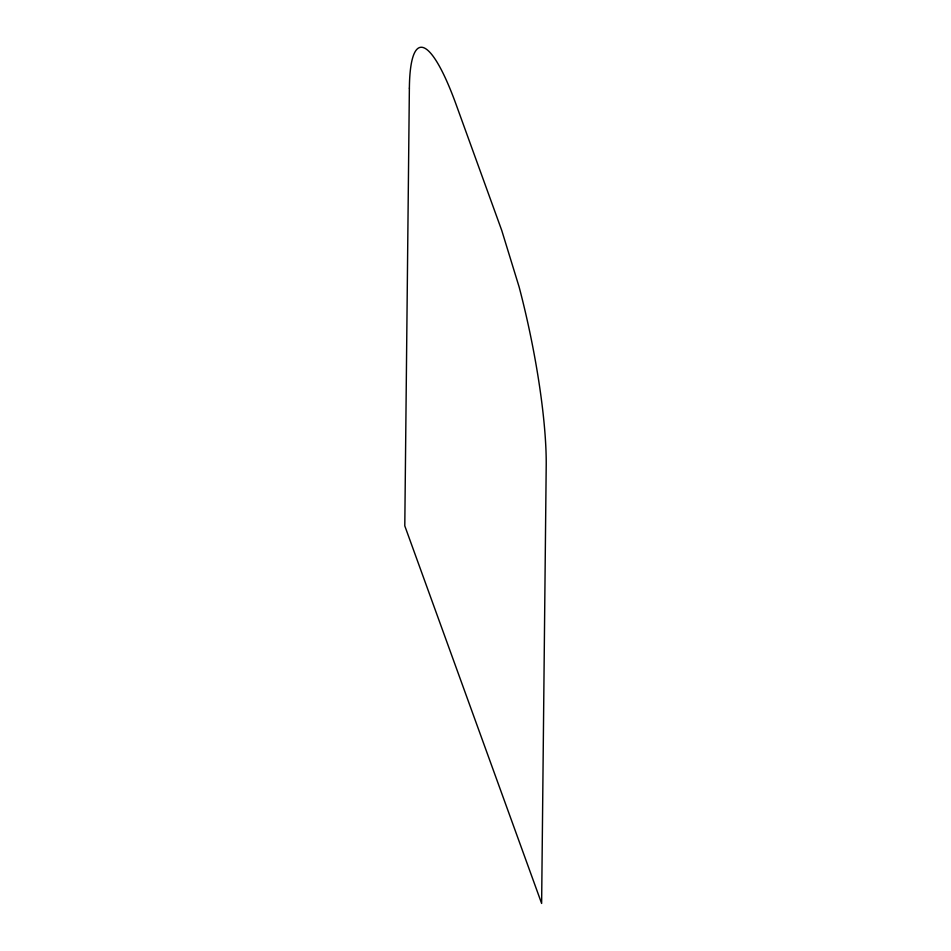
<?xml version="1.0" encoding="UTF-8"?>
<svg xmlns="http://www.w3.org/2000/svg" width="951" height="951" viewBox="0 0 951 951"><rect width="100%" height="100%" fill="white"/><g stroke="black" fill="none" stroke-linecap="round" stroke-linejoin="round"><path stroke-width="1.43" d="M409.37 88.158L404.793 525.891L541.63 903.45L546.207 465.728A170.253 30.17 78.2 0 0 519.115 286.929L501.748 230.439L456.135 104.586A170.253 30.17 78.2 0 0 409.37 88.158"/></g></svg>
